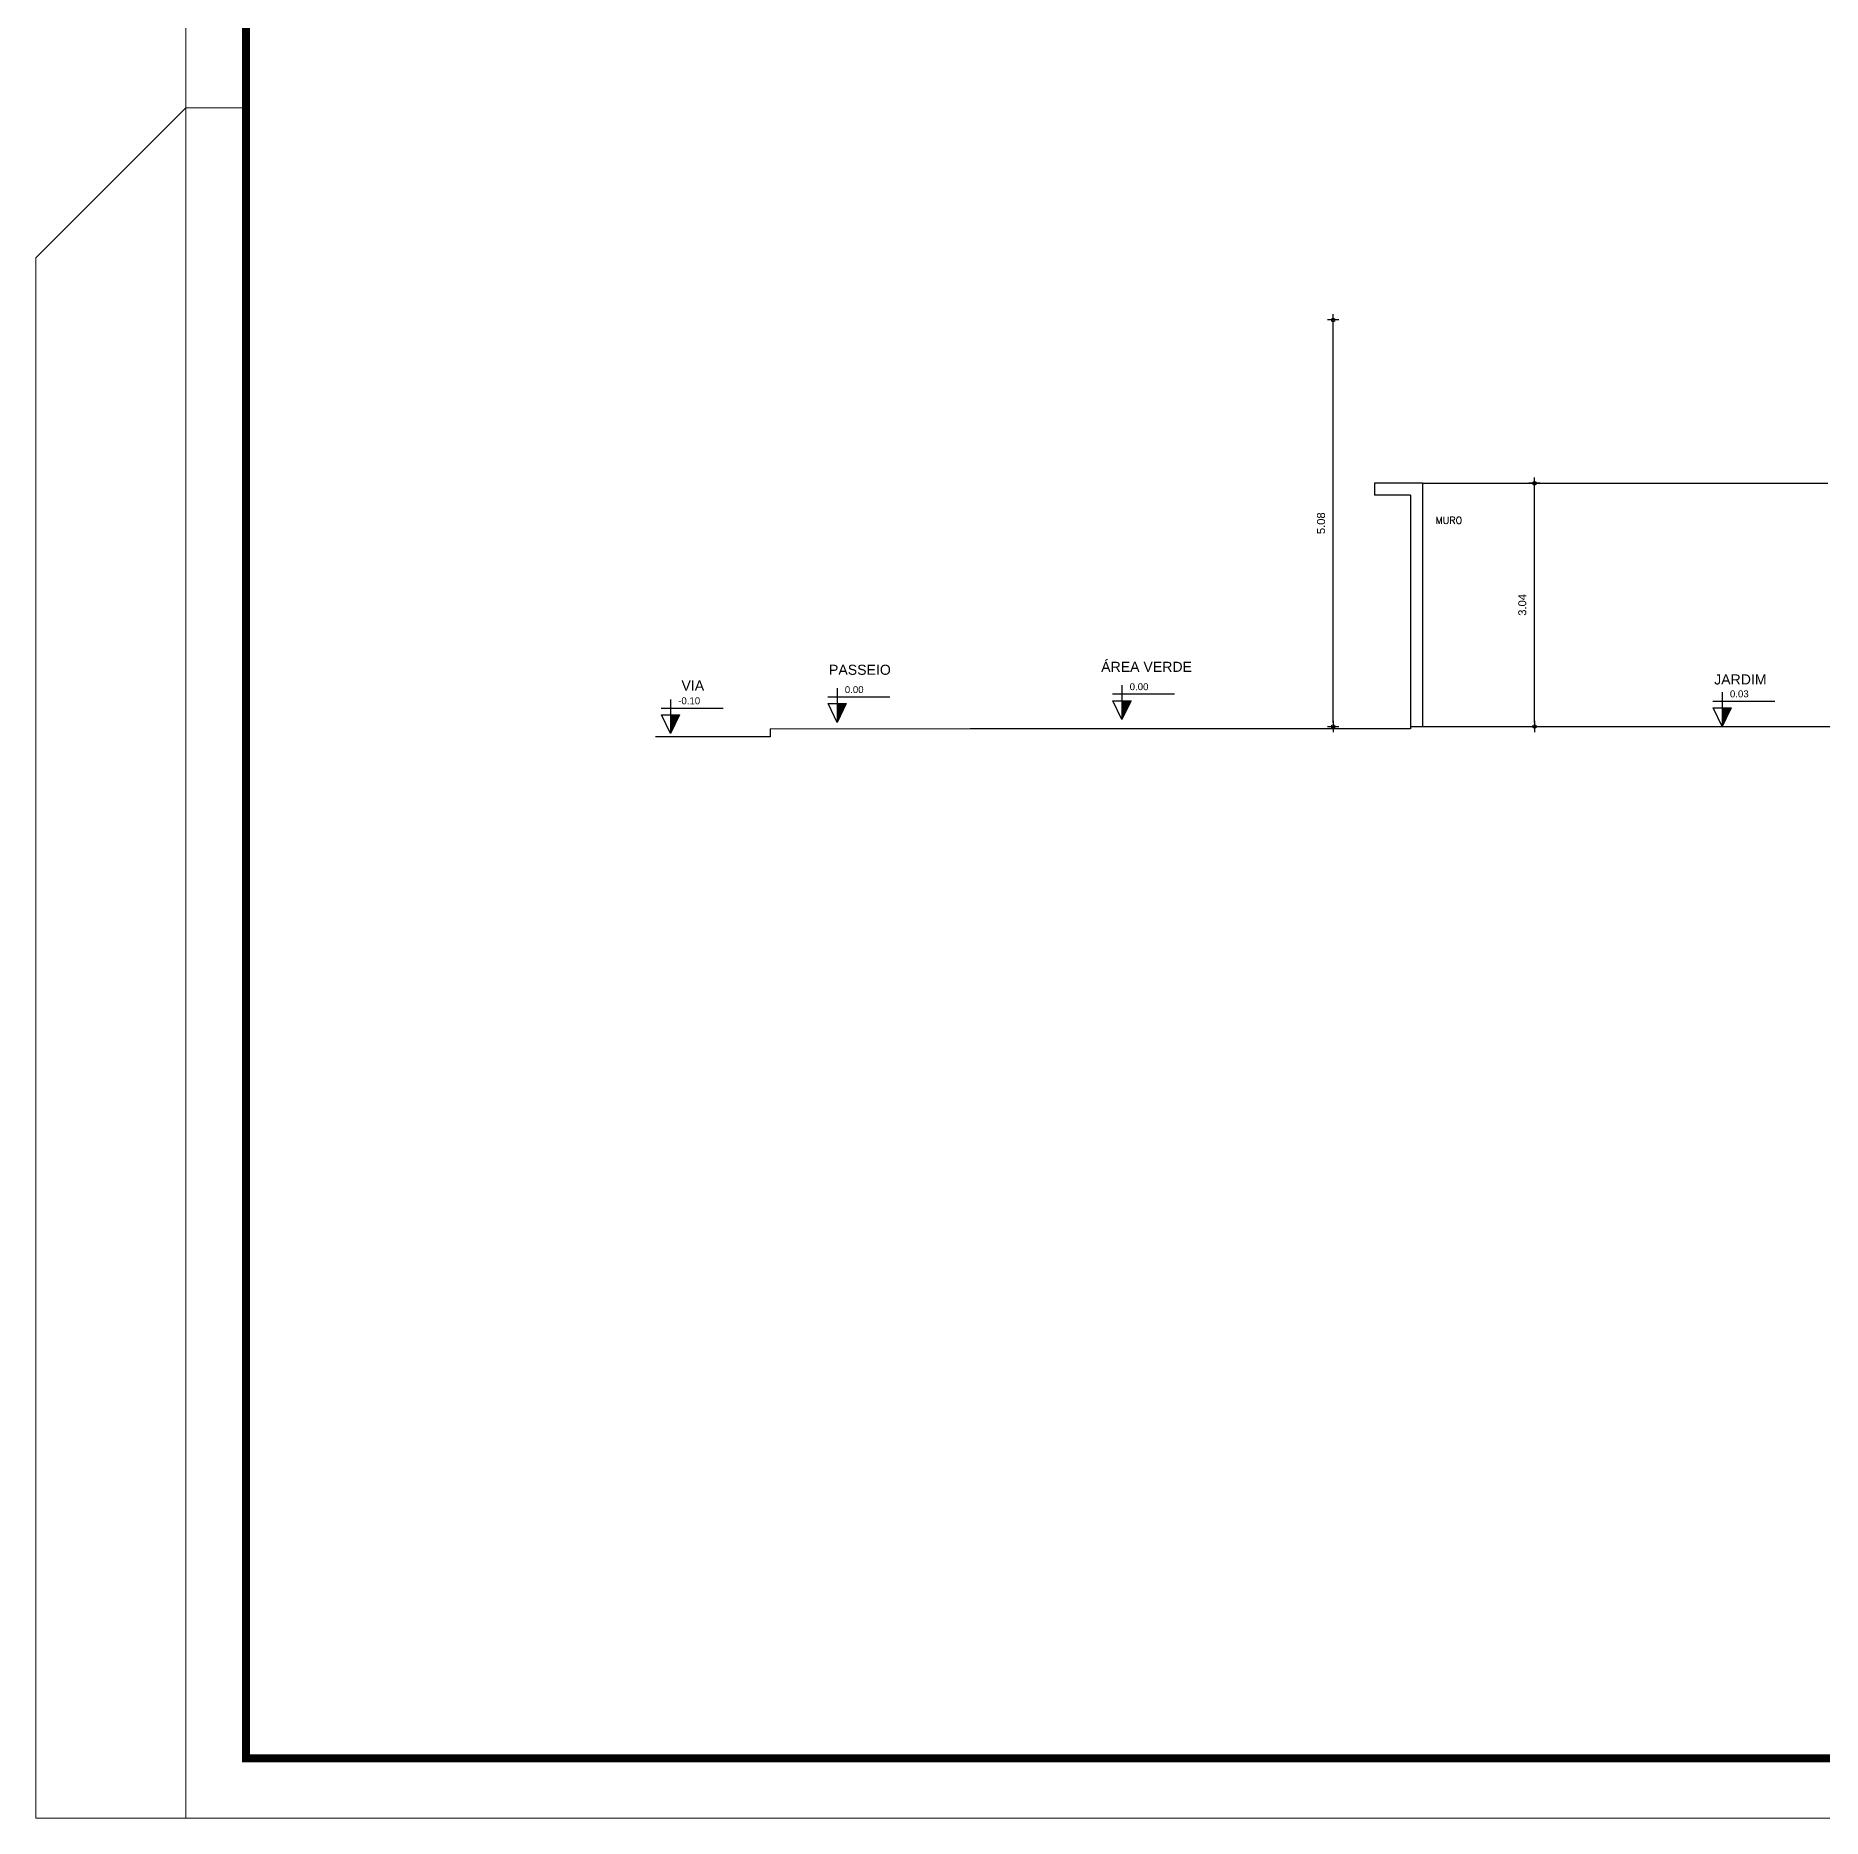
# Model space of a CAD drawing. Header units: millimetres. Extents: x 1345 to 2117, y 1214 to 1365.
# Drawn here: x 1433.66 to 1455.98, y 1251.04 to 1273.31 of the extents above; entities that cross this region are included whole.
import ezdxf

# ---------------------------------------------------------------- set-up
doc = ezdxf.new("R2010")
doc.units = ezdxf.units.MM
doc.header["$LTSCALE"] = 0.5
for name, color, linetype in [('02', 2, 'Continuous'), ('COTAS', 7, 'Continuous'), ('HACH', 8, 'Continuous'), ('parede', 2, 'Continuous'), ('texto pequeno', 3, 'Continuous'), ('TXT_0', 7, 'Continuous')]:
    doc.layers.add(name, color=color, linetype=linetype)
doc.layers.add('E-TXT-W', color=7, linetype='Continuous', lineweight=15)
doc.styles.add('ADITIVOCAD', font='ROMANS.shx')
doc.styles.add('SANSSERIF', font='sas_____.pfb', dxfattribs={"height": 1})
doc.styles.get("Standard").update_dxf_attribs({"font": 'arial.ttf'})
doc.dimstyles.new('ESCALA50', dxfattribs={"dimtxt": 0.1, "dimasz": 0.05, "dimexe": 0.18, "dimexo": 0.06, "dimgap": 0.1, "dimtad": 1, "dimzin": 4, "dimdsep": 46, "dimtxsty": 'Standard', "dimblk": 'BOLA', "dimcen": -0.06, "dimse1": 1, "dimse2": 1, "dimclrd": 7, "dimclrt": 7, "dimadec": 0, "dimazin": 0, "dimtfac": 1, "dimtix": 1, "dimtmove": 0, "dimatfit": 3, "dimldrblk": 'BOLA', "dimfxl": 0, "dimtolj": 1, "dimtzin": 4, "dimarcsym": 0})

# ---------------------------------------------------------------- blocks, each defined once
blk = doc.blocks.new('Adc_nivelelev')
blk.add_hatch(color=256).paths.add_polyline_path([(0, 0), (0.131, 0.271), (0, 0.271)])
for p, q in [((-0.138, 0.368), (0.76, 0.368)), ((0, 0.495), (0, 0))]:
    blk.add_line(p, q)
blk.add_lwpolyline([(-0.131, 0.271), (0.131, 0.271), (0, 0)], close=True)
at = {"flags": 8}
blk.add_attdef('NIVEL', (0.111, 0.424), '', height=0.1, dxfattribs=at)
blk = doc.blocks.new('BOLA')
for p, q in [((-1.44, 0), (1.44, 0)), ((0, -1.44), (0, 1.44))]:
    blk.add_line(p, q)
blk.add_circle((0, 0), 0.452)
blk = doc.blocks.new('*D313')
at = {"layer": 'COTAS', "color": 7, "lineweight": -2, "transparency": 16777216}
blk.add_line((1452.388, 1264.731), (1452.388, 1267.671), dxfattribs=at)
at = {"layer": 'Defpoints', "color": 0, "transparency": 16777216}
for p in [(1452.388, 1267.721), (1452.388, 1267.721), (1452.388, 1264.681)]:
    blk.add_point(p, dxfattribs=at)
at = {"layer": 'COTAS', "color": 7, "lineweight": -2, "transparency": 16777216, "xscale": 0.05, "yscale": 0.05, "zscale": 0.05}
for p, rotation in [((1452.388, 1267.721), 90), ((1452.388, 1264.681), 270)]:
    blk.add_blockref('BOLA', p, dxfattribs=dict(at, rotation=rotation))
at = {"layer": 'COTAS', "color": 7, "transparency": 16777216, "insert": (1452.236, 1266.201), "char_height": 0.1, "attachment_point": 5, "rotation": 90}
blk.add_mtext('\\A1;3.04', dxfattribs=at)
blk = doc.blocks.new('*D314')
at = {"layer": 'COTAS', "color": 7, "lineweight": -2, "transparency": 16777216}
blk.add_line((1449.873, 1264.731), (1449.873, 1269.711), dxfattribs=at)
at = {"layer": 'Defpoints', "color": 0, "transparency": 16777216}
for p in [(1449.873, 1269.761), (1451.603, 1269.761), (1451.603, 1264.681)]:
    blk.add_point(p, dxfattribs=at)
at = {"layer": 'COTAS', "color": 7, "lineweight": -2, "transparency": 16777216, "xscale": 0.05, "yscale": 0.05, "zscale": 0.05}
for p, rotation in [((1449.873, 1269.761), 90), ((1449.873, 1264.681), 270)]:
    blk.add_blockref('BOLA', p, dxfattribs=dict(at, rotation=rotation))
at = {"layer": 'COTAS', "color": 7, "transparency": 16777216, "insert": (1449.722, 1267.221), "char_height": 0.1, "attachment_point": 5, "rotation": 90}
blk.add_mtext('\\A1;5.08', dxfattribs=at)

msp = doc.modelspace()

# ---------------------------------------------------------------- linework, layer by layer
at = {"layer": '02', "lineweight": 18}
msp.add_lwpolyline([(1435.537, 1251.038), (1496.737, 1251.038), (1496.737, 1295.588), (1435.537, 1295.588)], close=True, dxfattribs=at)
at = {"layer": '02', "lineweight": 18, "const_width": 0.1}
msp.add_lwpolyline([(1436.287, 1251.788), (1495.987, 1251.788), (1495.987, 1294.838), (1436.287, 1294.838)], close=True, dxfattribs=at)
at = {"layer": '02', "lineweight": 18}
msp.add_lwpolyline([(1435.537, 1251.038), (1433.662, 1251.038), (1433.662, 1270.538), (1435.537, 1272.413), (1436.287, 1272.413)], dxfattribs=at)
at = {"layer": 'E-TXT-W'}
msp.add_line((1445.339, 1264.651), (1442.839, 1264.651), dxfattribs=at)
at = {"layer": 'parede'}
for p, q in [((1450.989, 1267.721), (1450.389, 1267.721)), ((1450.389, 1267.721), (1450.389, 1267.571)), ((1450.989, 1267.721), (1456.052, 1267.721)), ((1450.989, 1267.721), (1450.989, 1264.681)), ((1450.839, 1267.571), (1450.389, 1267.571)), ((1450.839, 1267.571), (1450.839, 1264.651)), ((1442.839, 1264.651), (1442.839, 1264.551)), ((1450.839, 1264.651), (1445.339, 1264.651)), ((1450.839, 1264.651), (1447.304, 1264.651)), ((1450.839, 1264.681), (1457.531, 1264.681)), ((1442.839, 1264.551), (1441.406, 1264.551))]:
    msp.add_line(p, q, dxfattribs=at)

# ---------------------------------------------------------------- block references
at = {"layer": 'TXT_0', "lineweight": 18}
ref = msp.add_blockref('Adc_nivelelev', (1441.594, 1264.593), dxfattribs=dict(at, xscale=0.8626357221426701, yscale=0.8626357221426701, zscale=0.8626357221426701))
ref.add_attrib('NIVEL', '-0.10', (1441.689, 1264.959), dxfattribs={"height": 0.0863, "flags": 8})
ref = msp.add_blockref('Adc_nivelelev', (1443.676, 1264.733), dxfattribs=dict(at, xscale=0.8626357221426701, yscale=0.8626357221426701, zscale=0.8626357221426701))
ref.add_attrib('NIVEL', '0.00', (1443.771, 1265.099), dxfattribs={"height": 0.0863, "flags": 8})
ref = msp.add_blockref('Adc_nivelelev', (1447.234, 1264.77), dxfattribs=dict(at, xscale=0.8626357221426701, yscale=0.8626357221426701, zscale=0.8626357221426701))
ref.add_attrib('NIVEL', '0.00', (1447.33, 1265.135), dxfattribs={"height": 0.0863, "flags": 8})
ref = msp.add_blockref('Adc_nivelelev', (1454.734, 1264.681), dxfattribs=dict(at, xscale=0.8626357221426701, yscale=0.8626357221426701, zscale=0.8626357221426701))
ref.add_attrib('NIVEL', '0.03', (1454.83, 1265.046), dxfattribs={"height": 0.0863, "flags": 8})

# ---------------------------------------------------------------- texts
at = {"layer": 'HACH', "lineweight": 18, "style": 'ADITIVOCAD'}
msp.add_text('MURO', height=0.0875, dxfattribs=at).set_placement((1451.151, 1267.213))
at = {"layer": 'texto pequeno', "lineweight": 18, "style": 'SANSSERIF'}
for s, p in [('PASSEIO', (1443.573, 1265.327)), ('ÁREA VERDE', (1446.974, 1265.364)), ('VIA', (1441.73, 1265.13)), ('JARDIM', (1454.633, 1265.206))]:
    msp.add_text(s, height=0.126, dxfattribs=at).set_placement(p)

# ---------------------------------------------------------------- dimensions: what is measured, and where the dimension line sits
at = {"layer": 'COTAS'}
for base, p1, p2, picture, middle in [((1449.873, 1269.761), (1451.603, 1264.681), (1451.603, 1269.761), '*D314', (1449.722, 1267.221)), ((1452.388, 1267.721), (1452.388, 1264.681), (1452.388, 1267.721), '*D313', (1452.236, 1266.201))]:
    dim = msp.add_linear_dim(base=base, p1=p1, p2=p2, angle=90, dimstyle='ESCALA50', dxfattribs=at)
    dim.commit()
    dim.dimension.update_dxf_attribs({"geometry": picture, "text_midpoint": middle})

doc.saveas('drawing.dxf')
